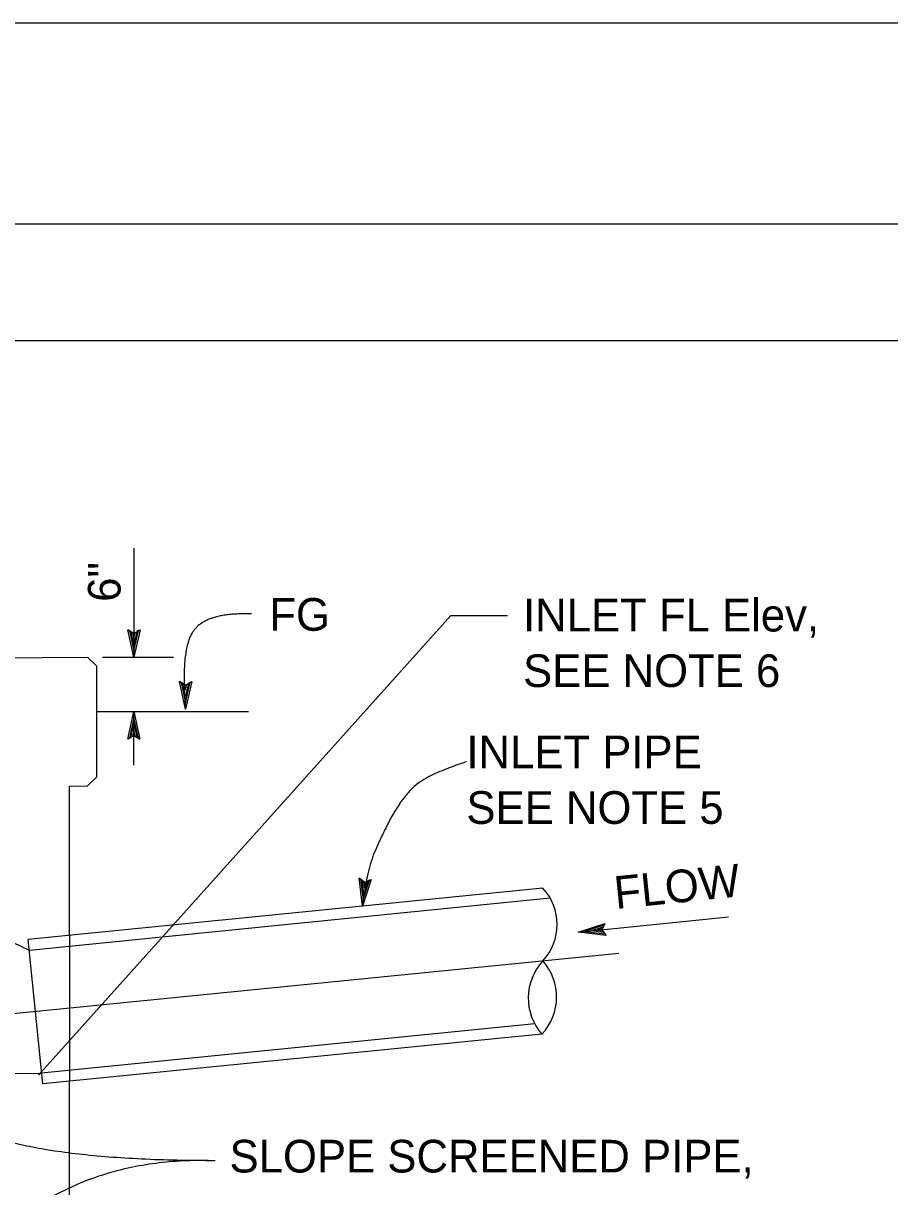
# Model space of a CAD drawing. Extents: x -893 to 867, y -474 to 712.
# Drawn here: x 132.7 to 318.5, y 462.6 to 712 of the extents above; entities that cross this region are included whole.
import ezdxf

# ---------------------------------------------------------------- set-up
doc = ezdxf.new("R2010")
doc.units = 0
for name, color, linetype in [('border_PLOTTING-ELEMENTS', 7, 'Continuous'), ('border_rw_22x34_Cut_Lines', 7, 'Continuous'), ('border_SHEET', 7, 'Continuous'), ('Default', 7, 'Continuous'), ('df_DETAIL', 7, 'Continuous'), ('df_DETAIL-anno', 7, 'Continuous'), ('pp_PRESENTATION', 7, 'Continuous')]:
    doc.layers.add(name, color=color, linetype=linetype)

msp = doc.modelspace()

# ---------------------------------------------------------------- linework, layer by layer
at = {"layer": 'border_PLOTTING-ELEMENTS'}
for points in [[(-893.45, -474.04), (866.55, -474.04), (866.55, 711.96), (-893.45, 711.96)], [(-863.45, 668.96), (836.55, 668.96), (836.55, -431.04), (-863.45, -431.04)]]:
    msp.add_lwpolyline(points, close=True, dxfattribs=at)
at = {"layer": 'border_rw_22x34_Cut_Lines'}
msp.add_lwpolyline([(-863.45, 668.96), (836.55, 668.96), (836.55, -431.04), (-863.45, -431.04)], close=True, dxfattribs=at)
at = {"layer": 'border_SHEET'}
msp.add_line((-813.45, 643.96), (811.55, 643.96), dxfattribs=at)
at = {"layer": 'Default'}
msp.add_lwpolyline([(149.68, 576.12), (164.87, 576.12)], dxfattribs=at)
at = {"layer": 'df_DETAIL'}
for p, q in [((-219.23, 572.48), (146.46, 576.14)), ((146.46, 576.14), (148.41, 574.21)), ((148.41, 550.49), (148.41, 574.21)), ((142.57, 548.49), (146.46, 548.53)), ((148.41, 550.49), (146.46, 548.53)), ((142.57, 516.5), (142.57, 548.49)), ((244.08, 526.65), (133.74, 515.61)), ((245.66, 524.46), (133.97, 513.29)), ((133.97, 513.29), (123.67, 518.23)), ((142.57, 516.5), (142.57, 485.23)), ((136.83, 484.66), (133.74, 515.61)), ((260.34, 512.64), (130.48, 499.66)), ((242.34, 497.55), (136.6, 486.98)), ((243.88, 495.36), (136.83, 484.66)), ((123.67, 486.85), (136.6, 486.98)), ((142.57, 386.13), (142.57, 485.23))]:
    msp.add_line(p, q, dxfattribs=at)
msp.add_lwpolyline([(148.41, 564.47), (180.93, 564.47)], dxfattribs=at)
for centre, radius, start, end in [((235.56, 518.84), 11.56, 317.4047, 42.5069), ((252.51, 503.07), 11.58, 136.6855, 221.7876), ((235.45, 503.29), 11.58, 316.7743, 41.8764)]:
    msp.add_arc(centre, radius, start, end, dxfattribs=at)
at = {"layer": 'df_DETAIL-anno'}
for p, q in [((156.38, 599.47), (156.38, 576.11)), ((156.38, 553), (156.38, 564.46))]:
    msp.add_line(p, q, dxfattribs=at)
msp.add_lwpolyline([(135.91, 486.52), (224.31, 585.08), (236.51, 585.08)], dxfattribs=at)
for points in [[(157.7, 582.01), (156.38, 576.11), (155.07, 582.01), (155.42, 581.8), (156.38, 577.47), (157.35, 581.8), (157, 581.59), (156.38, 578.82), (155.77, 581.59), (156.12, 581.38), (156.39, 580.18), (156.65, 581.39), (156.38, 581.22), (155.07, 582.01), (156.38, 581.22)], [(168.78, 570.9), (167.45, 564.99), (166.15, 570.9), (166.5, 570.69), (167.45, 566.36), (168.43, 570.69), (168.08, 570.48), (167.46, 567.71), (166.85, 570.48), (167.2, 570.27), (167.46, 569.07), (167.73, 570.27), (167.46, 570.11), (166.15, 570.9), (167.46, 570.11)], [(155.06, 558.56), (156.38, 564.46), (157.69, 558.56), (157.34, 558.77), (156.38, 563.09), (155.41, 558.76), (155.76, 558.97), (156.38, 561.74), (156.99, 558.98), (156.64, 559.19), (156.38, 560.38), (156.11, 559.18), (156.38, 559.34), (157.69, 558.56), (156.38, 559.34)], [(207.29, 528.47), (205.38, 522.73), (204.67, 528.74), (205, 528.5), (205.51, 524.1), (206.92, 528.3), (206.55, 528.13), (205.66, 525.44), (205.33, 528.25), (205.65, 528.01), (205.79, 526.79), (206.18, 527.96), (205.9, 527.83), (204.67, 528.74), (205.9, 527.83)]]:
    msp.add_lwpolyline(points, close=True, dxfattribs=at)
for points in [[(181.59, 585.38), (171.83, 585.7), (166.35, 577.64), (167.46, 565)], [(227.71, 553.71), (218.62, 550.76), (213.2, 544.98), (209.21, 537.25), (206.97, 531.93), (205.61, 525.02), (205.38, 522.73)], [(173.84, 468.21), (135.56, 468.21), (106.25, 482.48), (97.01, 494.92)], [(173.84, 468.21), (116.63, 470.07), (101.57, 398.51)]]:
    msp.add_open_spline(points, degree=2, dxfattribs=at)
at = {"layer": 'pp_PRESENTATION'}
msp.add_line((251.64, 517.18), (283.91, 520.5), dxfattribs=at)
msp.add_lwpolyline([(257.65, 516.47), (251.64, 517.18), (257.38, 519.08), (257.21, 518.71), (253, 517.32), (257.41, 516.8), (257.16, 517.12), (254.35, 517.45), (257.03, 518.35), (256.86, 517.98), (255.7, 517.59), (256.92, 517.45), (256.73, 517.7), (257.38, 519.08), (256.73, 517.7)], close=True, dxfattribs=at)

# ---------------------------------------------------------------- texts
at = {"layer": 'df_DETAIL-anno'}
for s, rotation, p in [('6"', 90, (153.53, 587.98)), ('FLOW', 5.8717, (259.73, 522.13))]:
    msp.add_text(s, height=7, rotation=rotation, dxfattribs=at).set_placement(p)
for s, height, p in [('FG', 7, (185.42, 581.78)), ('INLET FL Elev,', 7.0004, (239.83, 581.62)), ('SEE NOTE 6', 7, (239.83, 569.72)), ('INLET PIPE', 7, (227.68, 552.31)), ('SEE NOTE 5', 7, (227.68, 540.4)), ('SLOPE SCREENED PIPE, ', 7.0004, (176.9, 465.69))]:
    msp.add_text(s, height=height, dxfattribs=at).set_placement(p)

doc.saveas('drawing.dxf')
